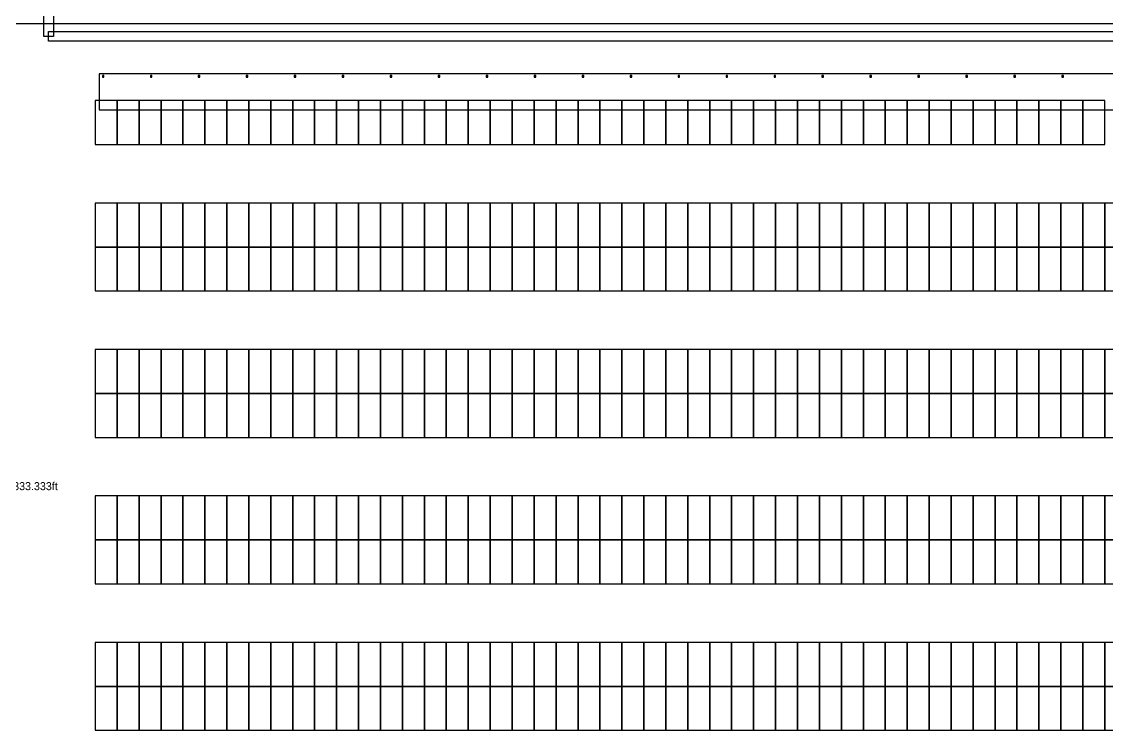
# Model space of a CAD drawing. Header units: metres. Extents: x 0 to 440, y -12 to 455.
# Drawn here: x 218.1 to 353.8, y 90.8 to 179.3 of the extents above; entities that cross this region are included whole.
import ezdxf

# ---------------------------------------------------------------- set-up
doc = ezdxf.new("R2010")
doc.units = ezdxf.units.M
for name, color, linetype in [('DIMENSIONS', 7, 'CONTINUOUS'), ('IFCCOLUMN', 7, 'CONTINUOUS'), ('OUTDOOR_30_ACRES', 7, 'CONTINUOUS'), ('PARKING_L1', 7, 'CONTINUOUS'), ('PARKING_SHADE_GALLERIES', 7, 'CONTINUOUS'), ('SITE_WALKS', 7, 'CONTINUOUS')]:
    doc.layers.add(name, color=color, linetype=linetype)

msp = doc.modelspace()

# ---------------------------------------------------------------- linework, layer by layer
at = {"layer": 'IFCCOLUMN'}
for points in [[(228.2152, 172.398), (228.4152, 172.398), (228.4152, 172.598), (228.2152, 172.598)], [(234.211365, 172.398), (234.411365, 172.398), (234.411365, 172.598), (234.211365, 172.598)], [(240.207529, 172.398), (240.407529, 172.398), (240.407529, 172.598), (240.207529, 172.598)], [(246.203694, 172.398), (246.403694, 172.398), (246.403694, 172.598), (246.203694, 172.598)], [(252.199859, 172.398), (252.399859, 172.398), (252.399859, 172.598), (252.199859, 172.598)], [(258.196024, 172.398), (258.396024, 172.398), (258.396024, 172.598), (258.196024, 172.598)], [(264.192188, 172.398), (264.392188, 172.398), (264.392188, 172.598), (264.192188, 172.598)], [(270.188353, 172.398), (270.388353, 172.398), (270.388353, 172.598), (270.188353, 172.598)], [(276.184518, 172.398), (276.384518, 172.398), (276.384518, 172.598), (276.184518, 172.598)], [(282.180682, 172.398), (282.380682, 172.398), (282.380682, 172.598), (282.180682, 172.598)], [(288.176847, 172.398), (288.376847, 172.398), (288.376847, 172.598), (288.176847, 172.598)], [(294.173012, 172.398), (294.373012, 172.398), (294.373012, 172.598), (294.173012, 172.598)], [(300.169176, 172.398), (300.369176, 172.398), (300.369176, 172.598), (300.169176, 172.598)], [(306.165341, 172.398), (306.365341, 172.398), (306.365341, 172.598), (306.165341, 172.598)], [(312.161506, 172.398), (312.361506, 172.398), (312.361506, 172.598), (312.161506, 172.598)], [(318.157671, 172.398), (318.357671, 172.398), (318.357671, 172.598), (318.157671, 172.598)], [(324.153835, 172.398), (324.353835, 172.398), (324.353835, 172.598), (324.153835, 172.598)], [(330.15, 172.398), (330.35, 172.398), (330.35, 172.598), (330.15, 172.598)], [(336.146165, 172.398), (336.346165, 172.398), (336.346165, 172.598), (336.146165, 172.598)], [(342.142329, 172.398), (342.342329, 172.398), (342.342329, 172.598), (342.142329, 172.598)], [(348.138494, 172.398), (348.338494, 172.398), (348.338494, 172.598), (348.138494, 172.598)]]:
    msp.add_lwpolyline(points, close=True, dxfattribs=at)
at = {"layer": 'OUTDOOR_30_ACRES'}
msp.add_lwpolyline([(0, 179.077971), (440, 179.077971), (440, 455), (0, 455)], close=True, dxfattribs=at)
at = {"layer": 'PARKING_L1'}
for points in [[(227.3152, 163.9616), (230.0584, 163.9616), (230.0584, 169.448), (227.3152, 169.448)], [(230.0584, 163.9616), (232.8016, 163.9616), (232.8016, 169.448), (230.0584, 169.448)], [(232.8016, 163.9616), (235.5448, 163.9616), (235.5448, 169.448), (232.8016, 169.448)], [(235.5448, 163.9616), (238.288, 163.9616), (238.288, 169.448), (235.5448, 169.448)], [(238.288, 163.9616), (241.0312, 163.9616), (241.0312, 169.448), (238.288, 169.448)], [(241.0312, 163.9616), (243.7744, 163.9616), (243.7744, 169.448), (241.0312, 169.448)], [(243.7744, 163.9616), (246.5176, 163.9616), (246.5176, 169.448), (243.7744, 169.448)], [(246.5176, 163.9616), (249.2608, 163.9616), (249.2608, 169.448), (246.5176, 169.448)], [(249.2608, 163.9616), (252.004, 163.9616), (252.004, 169.448), (249.2608, 169.448)], [(252.004, 163.9616), (254.7472, 163.9616), (254.7472, 169.448), (252.004, 169.448)], [(254.7472, 163.9616), (257.4904, 163.9616), (257.4904, 169.448), (254.7472, 169.448)], [(257.4904, 163.9616), (260.2336, 163.9616), (260.2336, 169.448), (257.4904, 169.448)], [(260.2336, 163.9616), (262.9768, 163.9616), (262.9768, 169.448), (260.2336, 169.448)], [(262.9768, 163.9616), (265.72, 163.9616), (265.72, 169.448), (262.9768, 169.448)], [(265.72, 163.9616), (268.4632, 163.9616), (268.4632, 169.448), (265.72, 169.448)], [(268.4632, 163.9616), (271.2064, 163.9616), (271.2064, 169.448), (268.4632, 169.448)], [(271.2064, 163.9616), (273.9496, 163.9616), (273.9496, 169.448), (271.2064, 169.448)], [(273.9496, 163.9616), (276.6928, 163.9616), (276.6928, 169.448), (273.9496, 169.448)], [(276.6928, 163.9616), (279.436, 163.9616), (279.436, 169.448), (276.6928, 169.448)], [(279.436, 163.9616), (282.1792, 163.9616), (282.1792, 169.448), (279.436, 169.448)], [(282.1792, 163.9616), (284.9224, 163.9616), (284.9224, 169.448), (282.1792, 169.448)], [(284.9224, 163.9616), (287.6656, 163.9616), (287.6656, 169.448), (284.9224, 169.448)], [(287.6656, 163.9616), (290.4088, 163.9616), (290.4088, 169.448), (287.6656, 169.448)], [(290.4088, 163.9616), (293.152, 163.9616), (293.152, 169.448), (290.4088, 169.448)], [(293.152, 163.9616), (295.8952, 163.9616), (295.8952, 169.448), (293.152, 169.448)], [(295.8952, 163.9616), (298.6384, 163.9616), (298.6384, 169.448), (295.8952, 169.448)], [(298.6384, 163.9616), (301.3816, 163.9616), (301.3816, 169.448), (298.6384, 169.448)], [(301.3816, 163.9616), (304.1248, 163.9616), (304.1248, 169.448), (301.3816, 169.448)], [(304.1248, 163.9616), (306.868, 163.9616), (306.868, 169.448), (304.1248, 169.448)], [(306.868, 163.9616), (309.6112, 163.9616), (309.6112, 169.448), (306.868, 169.448)], [(309.6112, 163.9616), (312.3544, 163.9616), (312.3544, 169.448), (309.6112, 169.448)], [(312.3544, 163.9616), (315.0976, 163.9616), (315.0976, 169.448), (312.3544, 169.448)], [(315.0976, 163.9616), (317.8408, 163.9616), (317.8408, 169.448), (315.0976, 169.448)], [(317.8408, 163.9616), (320.584, 163.9616), (320.584, 169.448), (317.8408, 169.448)], [(320.584, 163.9616), (323.3272, 163.9616), (323.3272, 169.448), (320.584, 169.448)], [(323.3272, 163.9616), (326.0704, 163.9616), (326.0704, 169.448), (323.3272, 169.448)], [(326.0704, 163.9616), (328.8136, 163.9616), (328.8136, 169.448), (326.0704, 169.448)], [(328.8136, 163.9616), (331.5568, 163.9616), (331.5568, 169.448), (328.8136, 169.448)], [(331.5568, 163.9616), (334.3, 163.9616), (334.3, 169.448), (331.5568, 169.448)], [(334.3, 163.9616), (337.0432, 163.9616), (337.0432, 169.448), (334.3, 169.448)], [(337.0432, 163.9616), (339.7864, 163.9616), (339.7864, 169.448), (337.0432, 169.448)], [(339.7864, 163.9616), (342.5296, 163.9616), (342.5296, 169.448), (339.7864, 169.448)], [(342.5296, 163.9616), (345.2728, 163.9616), (345.2728, 169.448), (342.5296, 169.448)], [(345.2728, 163.9616), (348.016, 163.9616), (348.016, 169.448), (345.2728, 169.448)], [(348.016, 163.9616), (350.7592, 163.9616), (350.7592, 169.448), (348.016, 169.448)], [(350.7592, 163.9616), (353.5024, 163.9616), (353.5024, 169.448), (350.7592, 169.448)], [(227.3152, 151.16), (230.0584, 151.16), (230.0584, 156.6464), (227.3152, 156.6464)], [(230.0584, 151.16), (232.8016, 151.16), (232.8016, 156.6464), (230.0584, 156.6464)], [(232.8016, 151.16), (235.5448, 151.16), (235.5448, 156.6464), (232.8016, 156.6464)], [(235.5448, 151.16), (238.288, 151.16), (238.288, 156.6464), (235.5448, 156.6464)], [(238.288, 151.16), (241.0312, 151.16), (241.0312, 156.6464), (238.288, 156.6464)], [(241.0312, 151.16), (243.7744, 151.16), (243.7744, 156.6464), (241.0312, 156.6464)], [(243.7744, 151.16), (246.5176, 151.16), (246.5176, 156.6464), (243.7744, 156.6464)], [(246.5176, 151.16), (249.2608, 151.16), (249.2608, 156.6464), (246.5176, 156.6464)], [(249.2608, 151.16), (252.004, 151.16), (252.004, 156.6464), (249.2608, 156.6464)], [(252.004, 151.16), (254.7472, 151.16), (254.7472, 156.6464), (252.004, 156.6464)], [(254.7472, 151.16), (257.4904, 151.16), (257.4904, 156.6464), (254.7472, 156.6464)], [(257.4904, 151.16), (260.2336, 151.16), (260.2336, 156.6464), (257.4904, 156.6464)], [(260.2336, 151.16), (262.9768, 151.16), (262.9768, 156.6464), (260.2336, 156.6464)], [(262.9768, 151.16), (265.72, 151.16), (265.72, 156.6464), (262.9768, 156.6464)], [(265.72, 151.16), (268.4632, 151.16), (268.4632, 156.6464), (265.72, 156.6464)], [(268.4632, 151.16), (271.2064, 151.16), (271.2064, 156.6464), (268.4632, 156.6464)], [(271.2064, 151.16), (273.9496, 151.16), (273.9496, 156.6464), (271.2064, 156.6464)], [(273.9496, 151.16), (276.6928, 151.16), (276.6928, 156.6464), (273.9496, 156.6464)], [(276.6928, 151.16), (279.436, 151.16), (279.436, 156.6464), (276.6928, 156.6464)], [(279.436, 151.16), (282.1792, 151.16), (282.1792, 156.6464), (279.436, 156.6464)], [(282.1792, 151.16), (284.9224, 151.16), (284.9224, 156.6464), (282.1792, 156.6464)], [(284.9224, 151.16), (287.6656, 151.16), (287.6656, 156.6464), (284.9224, 156.6464)], [(287.6656, 151.16), (290.4088, 151.16), (290.4088, 156.6464), (287.6656, 156.6464)], [(290.4088, 151.16), (293.152, 151.16), (293.152, 156.6464), (290.4088, 156.6464)], [(293.152, 151.16), (295.8952, 151.16), (295.8952, 156.6464), (293.152, 156.6464)], [(295.8952, 151.16), (298.6384, 151.16), (298.6384, 156.6464), (295.8952, 156.6464)], [(298.6384, 151.16), (301.3816, 151.16), (301.3816, 156.6464), (298.6384, 156.6464)], [(301.3816, 151.16), (304.1248, 151.16), (304.1248, 156.6464), (301.3816, 156.6464)], [(304.1248, 151.16), (306.868, 151.16), (306.868, 156.6464), (304.1248, 156.6464)], [(306.868, 151.16), (309.6112, 151.16), (309.6112, 156.6464), (306.868, 156.6464)], [(309.6112, 151.16), (312.3544, 151.16), (312.3544, 156.6464), (309.6112, 156.6464)], [(312.3544, 151.16), (315.0976, 151.16), (315.0976, 156.6464), (312.3544, 156.6464)], [(315.0976, 151.16), (317.8408, 151.16), (317.8408, 156.6464), (315.0976, 156.6464)], [(317.8408, 151.16), (320.584, 151.16), (320.584, 156.6464), (317.8408, 156.6464)], [(320.584, 151.16), (323.3272, 151.16), (323.3272, 156.6464), (320.584, 156.6464)], [(323.3272, 151.16), (326.0704, 151.16), (326.0704, 156.6464), (323.3272, 156.6464)], [(326.0704, 151.16), (328.8136, 151.16), (328.8136, 156.6464), (326.0704, 156.6464)], [(328.8136, 151.16), (331.5568, 151.16), (331.5568, 156.6464), (328.8136, 156.6464)], [(331.5568, 151.16), (334.3, 151.16), (334.3, 156.6464), (331.5568, 156.6464)], [(334.3, 151.16), (337.0432, 151.16), (337.0432, 156.6464), (334.3, 156.6464)], [(337.0432, 151.16), (339.7864, 151.16), (339.7864, 156.6464), (337.0432, 156.6464)], [(339.7864, 151.16), (342.5296, 151.16), (342.5296, 156.6464), (339.7864, 156.6464)], [(342.5296, 151.16), (345.2728, 151.16), (345.2728, 156.6464), (342.5296, 156.6464)], [(345.2728, 151.16), (348.016, 151.16), (348.016, 156.6464), (345.2728, 156.6464)], [(348.016, 151.16), (350.7592, 151.16), (350.7592, 156.6464), (348.016, 156.6464)], [(350.7592, 151.16), (353.5024, 151.16), (353.5024, 156.6464), (350.7592, 156.6464)], [(353.5024, 151.16), (356.2456, 151.16), (356.2456, 156.6464), (353.5024, 156.6464)], [(227.3152, 145.6736), (230.0584, 145.6736), (230.0584, 151.16), (227.3152, 151.16)], [(230.0584, 145.6736), (232.8016, 145.6736), (232.8016, 151.16), (230.0584, 151.16)], [(232.8016, 145.6736), (235.5448, 145.6736), (235.5448, 151.16), (232.8016, 151.16)], [(235.5448, 145.6736), (238.288, 145.6736), (238.288, 151.16), (235.5448, 151.16)], [(238.288, 145.6736), (241.0312, 145.6736), (241.0312, 151.16), (238.288, 151.16)], [(241.0312, 145.6736), (243.7744, 145.6736), (243.7744, 151.16), (241.0312, 151.16)], [(243.7744, 145.6736), (246.5176, 145.6736), (246.5176, 151.16), (243.7744, 151.16)], [(246.5176, 145.6736), (249.2608, 145.6736), (249.2608, 151.16), (246.5176, 151.16)], [(249.2608, 145.6736), (252.004, 145.6736), (252.004, 151.16), (249.2608, 151.16)], [(252.004, 145.6736), (254.7472, 145.6736), (254.7472, 151.16), (252.004, 151.16)], [(254.7472, 145.6736), (257.4904, 145.6736), (257.4904, 151.16), (254.7472, 151.16)], [(257.4904, 145.6736), (260.2336, 145.6736), (260.2336, 151.16), (257.4904, 151.16)], [(260.2336, 145.6736), (262.9768, 145.6736), (262.9768, 151.16), (260.2336, 151.16)], [(262.9768, 145.6736), (265.72, 145.6736), (265.72, 151.16), (262.9768, 151.16)], [(265.72, 145.6736), (268.4632, 145.6736), (268.4632, 151.16), (265.72, 151.16)], [(268.4632, 145.6736), (271.2064, 145.6736), (271.2064, 151.16), (268.4632, 151.16)], [(271.2064, 145.6736), (273.9496, 145.6736), (273.9496, 151.16), (271.2064, 151.16)], [(273.9496, 145.6736), (276.6928, 145.6736), (276.6928, 151.16), (273.9496, 151.16)], [(276.6928, 145.6736), (279.436, 145.6736), (279.436, 151.16), (276.6928, 151.16)], [(279.436, 145.6736), (282.1792, 145.6736), (282.1792, 151.16), (279.436, 151.16)], [(282.1792, 145.6736), (284.9224, 145.6736), (284.9224, 151.16), (282.1792, 151.16)], [(284.9224, 145.6736), (287.6656, 145.6736), (287.6656, 151.16), (284.9224, 151.16)], [(287.6656, 145.6736), (290.4088, 145.6736), (290.4088, 151.16), (287.6656, 151.16)], [(290.4088, 145.6736), (293.152, 145.6736), (293.152, 151.16), (290.4088, 151.16)], [(293.152, 145.6736), (295.8952, 145.6736), (295.8952, 151.16), (293.152, 151.16)], [(295.8952, 145.6736), (298.6384, 145.6736), (298.6384, 151.16), (295.8952, 151.16)], [(298.6384, 145.6736), (301.3816, 145.6736), (301.3816, 151.16), (298.6384, 151.16)], [(301.3816, 145.6736), (304.1248, 145.6736), (304.1248, 151.16), (301.3816, 151.16)], [(304.1248, 145.6736), (306.868, 145.6736), (306.868, 151.16), (304.1248, 151.16)], [(306.868, 145.6736), (309.6112, 145.6736), (309.6112, 151.16), (306.868, 151.16)], [(309.6112, 145.6736), (312.3544, 145.6736), (312.3544, 151.16), (309.6112, 151.16)], [(312.3544, 145.6736), (315.0976, 145.6736), (315.0976, 151.16), (312.3544, 151.16)], [(315.0976, 145.6736), (317.8408, 145.6736), (317.8408, 151.16), (315.0976, 151.16)], [(317.8408, 145.6736), (320.584, 145.6736), (320.584, 151.16), (317.8408, 151.16)], [(320.584, 145.6736), (323.3272, 145.6736), (323.3272, 151.16), (320.584, 151.16)], [(323.3272, 145.6736), (326.0704, 145.6736), (326.0704, 151.16), (323.3272, 151.16)], [(326.0704, 145.6736), (328.8136, 145.6736), (328.8136, 151.16), (326.0704, 151.16)], [(328.8136, 145.6736), (331.5568, 145.6736), (331.5568, 151.16), (328.8136, 151.16)], [(331.5568, 145.6736), (334.3, 145.6736), (334.3, 151.16), (331.5568, 151.16)], [(334.3, 145.6736), (337.0432, 145.6736), (337.0432, 151.16), (334.3, 151.16)], [(337.0432, 145.6736), (339.7864, 145.6736), (339.7864, 151.16), (337.0432, 151.16)], [(339.7864, 145.6736), (342.5296, 145.6736), (342.5296, 151.16), (339.7864, 151.16)], [(342.5296, 145.6736), (345.2728, 145.6736), (345.2728, 151.16), (342.5296, 151.16)], [(345.2728, 145.6736), (348.016, 145.6736), (348.016, 151.16), (345.2728, 151.16)], [(348.016, 145.6736), (350.7592, 145.6736), (350.7592, 151.16), (348.016, 151.16)], [(350.7592, 145.6736), (353.5024, 145.6736), (353.5024, 151.16), (350.7592, 151.16)], [(353.5024, 145.6736), (356.2456, 145.6736), (356.2456, 151.16), (353.5024, 151.16)], [(227.3152, 132.872), (230.0584, 132.872), (230.0584, 138.3584), (227.3152, 138.3584)], [(230.0584, 132.872), (232.8016, 132.872), (232.8016, 138.3584), (230.0584, 138.3584)], [(232.8016, 132.872), (235.5448, 132.872), (235.5448, 138.3584), (232.8016, 138.3584)], [(235.5448, 132.872), (238.288, 132.872), (238.288, 138.3584), (235.5448, 138.3584)], [(238.288, 132.872), (241.0312, 132.872), (241.0312, 138.3584), (238.288, 138.3584)], [(241.0312, 132.872), (243.7744, 132.872), (243.7744, 138.3584), (241.0312, 138.3584)], [(243.7744, 132.872), (246.5176, 132.872), (246.5176, 138.3584), (243.7744, 138.3584)], [(246.5176, 132.872), (249.2608, 132.872), (249.2608, 138.3584), (246.5176, 138.3584)], [(249.2608, 132.872), (252.004, 132.872), (252.004, 138.3584), (249.2608, 138.3584)], [(252.004, 132.872), (254.7472, 132.872), (254.7472, 138.3584), (252.004, 138.3584)], [(254.7472, 132.872), (257.4904, 132.872), (257.4904, 138.3584), (254.7472, 138.3584)], [(257.4904, 132.872), (260.2336, 132.872), (260.2336, 138.3584), (257.4904, 138.3584)], [(260.2336, 132.872), (262.9768, 132.872), (262.9768, 138.3584), (260.2336, 138.3584)], [(262.9768, 132.872), (265.72, 132.872), (265.72, 138.3584), (262.9768, 138.3584)], [(265.72, 132.872), (268.4632, 132.872), (268.4632, 138.3584), (265.72, 138.3584)], [(268.4632, 132.872), (271.2064, 132.872), (271.2064, 138.3584), (268.4632, 138.3584)], [(271.2064, 132.872), (273.9496, 132.872), (273.9496, 138.3584), (271.2064, 138.3584)], [(273.9496, 132.872), (276.6928, 132.872), (276.6928, 138.3584), (273.9496, 138.3584)], [(276.6928, 132.872), (279.436, 132.872), (279.436, 138.3584), (276.6928, 138.3584)], [(279.436, 132.872), (282.1792, 132.872), (282.1792, 138.3584), (279.436, 138.3584)], [(282.1792, 132.872), (284.9224, 132.872), (284.9224, 138.3584), (282.1792, 138.3584)], [(284.9224, 132.872), (287.6656, 132.872), (287.6656, 138.3584), (284.9224, 138.3584)], [(287.6656, 132.872), (290.4088, 132.872), (290.4088, 138.3584), (287.6656, 138.3584)], [(290.4088, 132.872), (293.152, 132.872), (293.152, 138.3584), (290.4088, 138.3584)], [(293.152, 132.872), (295.8952, 132.872), (295.8952, 138.3584), (293.152, 138.3584)], [(295.8952, 132.872), (298.6384, 132.872), (298.6384, 138.3584), (295.8952, 138.3584)], [(298.6384, 132.872), (301.3816, 132.872), (301.3816, 138.3584), (298.6384, 138.3584)], [(301.3816, 132.872), (304.1248, 132.872), (304.1248, 138.3584), (301.3816, 138.3584)], [(304.1248, 132.872), (306.868, 132.872), (306.868, 138.3584), (304.1248, 138.3584)], [(306.868, 132.872), (309.6112, 132.872), (309.6112, 138.3584), (306.868, 138.3584)], [(309.6112, 132.872), (312.3544, 132.872), (312.3544, 138.3584), (309.6112, 138.3584)], [(312.3544, 132.872), (315.0976, 132.872), (315.0976, 138.3584), (312.3544, 138.3584)], [(315.0976, 132.872), (317.8408, 132.872), (317.8408, 138.3584), (315.0976, 138.3584)], [(317.8408, 132.872), (320.584, 132.872), (320.584, 138.3584), (317.8408, 138.3584)], [(320.584, 132.872), (323.3272, 132.872), (323.3272, 138.3584), (320.584, 138.3584)], [(323.3272, 132.872), (326.0704, 132.872), (326.0704, 138.3584), (323.3272, 138.3584)], [(326.0704, 132.872), (328.8136, 132.872), (328.8136, 138.3584), (326.0704, 138.3584)], [(328.8136, 132.872), (331.5568, 132.872), (331.5568, 138.3584), (328.8136, 138.3584)], [(331.5568, 132.872), (334.3, 132.872), (334.3, 138.3584), (331.5568, 138.3584)], [(334.3, 132.872), (337.0432, 132.872), (337.0432, 138.3584), (334.3, 138.3584)], [(337.0432, 132.872), (339.7864, 132.872), (339.7864, 138.3584), (337.0432, 138.3584)], [(339.7864, 132.872), (342.5296, 132.872), (342.5296, 138.3584), (339.7864, 138.3584)], [(342.5296, 132.872), (345.2728, 132.872), (345.2728, 138.3584), (342.5296, 138.3584)], [(345.2728, 132.872), (348.016, 132.872), (348.016, 138.3584), (345.2728, 138.3584)], [(348.016, 132.872), (350.7592, 132.872), (350.7592, 138.3584), (348.016, 138.3584)], [(350.7592, 132.872), (353.5024, 132.872), (353.5024, 138.3584), (350.7592, 138.3584)], [(353.5024, 132.872), (356.2456, 132.872), (356.2456, 138.3584), (353.5024, 138.3584)], [(227.3152, 127.3856), (230.0584, 127.3856), (230.0584, 132.872), (227.3152, 132.872)], [(230.0584, 127.3856), (232.8016, 127.3856), (232.8016, 132.872), (230.0584, 132.872)], [(232.8016, 127.3856), (235.5448, 127.3856), (235.5448, 132.872), (232.8016, 132.872)], [(235.5448, 127.3856), (238.288, 127.3856), (238.288, 132.872), (235.5448, 132.872)], [(238.288, 127.3856), (241.0312, 127.3856), (241.0312, 132.872), (238.288, 132.872)], [(241.0312, 127.3856), (243.7744, 127.3856), (243.7744, 132.872), (241.0312, 132.872)], [(243.7744, 127.3856), (246.5176, 127.3856), (246.5176, 132.872), (243.7744, 132.872)], [(246.5176, 127.3856), (249.2608, 127.3856), (249.2608, 132.872), (246.5176, 132.872)], [(249.2608, 127.3856), (252.004, 127.3856), (252.004, 132.872), (249.2608, 132.872)], [(252.004, 127.3856), (254.7472, 127.3856), (254.7472, 132.872), (252.004, 132.872)], [(254.7472, 127.3856), (257.4904, 127.3856), (257.4904, 132.872), (254.7472, 132.872)], [(257.4904, 127.3856), (260.2336, 127.3856), (260.2336, 132.872), (257.4904, 132.872)], [(260.2336, 127.3856), (262.9768, 127.3856), (262.9768, 132.872), (260.2336, 132.872)], [(262.9768, 127.3856), (265.72, 127.3856), (265.72, 132.872), (262.9768, 132.872)], [(265.72, 127.3856), (268.4632, 127.3856), (268.4632, 132.872), (265.72, 132.872)], [(268.4632, 127.3856), (271.2064, 127.3856), (271.2064, 132.872), (268.4632, 132.872)], [(271.2064, 127.3856), (273.9496, 127.3856), (273.9496, 132.872), (271.2064, 132.872)], [(273.9496, 127.3856), (276.6928, 127.3856), (276.6928, 132.872), (273.9496, 132.872)], [(276.6928, 127.3856), (279.436, 127.3856), (279.436, 132.872), (276.6928, 132.872)], [(279.436, 127.3856), (282.1792, 127.3856), (282.1792, 132.872), (279.436, 132.872)], [(282.1792, 127.3856), (284.9224, 127.3856), (284.9224, 132.872), (282.1792, 132.872)], [(284.9224, 127.3856), (287.6656, 127.3856), (287.6656, 132.872), (284.9224, 132.872)], [(287.6656, 127.3856), (290.4088, 127.3856), (290.4088, 132.872), (287.6656, 132.872)], [(290.4088, 127.3856), (293.152, 127.3856), (293.152, 132.872), (290.4088, 132.872)], [(293.152, 127.3856), (295.8952, 127.3856), (295.8952, 132.872), (293.152, 132.872)], [(295.8952, 127.3856), (298.6384, 127.3856), (298.6384, 132.872), (295.8952, 132.872)], [(298.6384, 127.3856), (301.3816, 127.3856), (301.3816, 132.872), (298.6384, 132.872)], [(301.3816, 127.3856), (304.1248, 127.3856), (304.1248, 132.872), (301.3816, 132.872)], [(304.1248, 127.3856), (306.868, 127.3856), (306.868, 132.872), (304.1248, 132.872)], [(306.868, 127.3856), (309.6112, 127.3856), (309.6112, 132.872), (306.868, 132.872)], [(309.6112, 127.3856), (312.3544, 127.3856), (312.3544, 132.872), (309.6112, 132.872)], [(312.3544, 127.3856), (315.0976, 127.3856), (315.0976, 132.872), (312.3544, 132.872)], [(315.0976, 127.3856), (317.8408, 127.3856), (317.8408, 132.872), (315.0976, 132.872)], [(317.8408, 127.3856), (320.584, 127.3856), (320.584, 132.872), (317.8408, 132.872)], [(320.584, 127.3856), (323.3272, 127.3856), (323.3272, 132.872), (320.584, 132.872)], [(323.3272, 127.3856), (326.0704, 127.3856), (326.0704, 132.872), (323.3272, 132.872)], [(326.0704, 127.3856), (328.8136, 127.3856), (328.8136, 132.872), (326.0704, 132.872)], [(328.8136, 127.3856), (331.5568, 127.3856), (331.5568, 132.872), (328.8136, 132.872)], [(331.5568, 127.3856), (334.3, 127.3856), (334.3, 132.872), (331.5568, 132.872)], [(334.3, 127.3856), (337.0432, 127.3856), (337.0432, 132.872), (334.3, 132.872)], [(337.0432, 127.3856), (339.7864, 127.3856), (339.7864, 132.872), (337.0432, 132.872)], [(339.7864, 127.3856), (342.5296, 127.3856), (342.5296, 132.872), (339.7864, 132.872)], [(342.5296, 127.3856), (345.2728, 127.3856), (345.2728, 132.872), (342.5296, 132.872)], [(345.2728, 127.3856), (348.016, 127.3856), (348.016, 132.872), (345.2728, 132.872)], [(348.016, 127.3856), (350.7592, 127.3856), (350.7592, 132.872), (348.016, 132.872)], [(350.7592, 127.3856), (353.5024, 127.3856), (353.5024, 132.872), (350.7592, 132.872)], [(353.5024, 127.3856), (356.2456, 127.3856), (356.2456, 132.872), (353.5024, 132.872)], [(227.3152, 114.584), (230.0584, 114.584), (230.0584, 120.0704), (227.3152, 120.0704)], [(230.0584, 114.584), (232.8016, 114.584), (232.8016, 120.0704), (230.0584, 120.0704)], [(232.8016, 114.584), (235.5448, 114.584), (235.5448, 120.0704), (232.8016, 120.0704)], [(235.5448, 114.584), (238.288, 114.584), (238.288, 120.0704), (235.5448, 120.0704)], [(238.288, 114.584), (241.0312, 114.584), (241.0312, 120.0704), (238.288, 120.0704)], [(241.0312, 114.584), (243.7744, 114.584), (243.7744, 120.0704), (241.0312, 120.0704)], [(243.7744, 114.584), (246.5176, 114.584), (246.5176, 120.0704), (243.7744, 120.0704)], [(246.5176, 114.584), (249.2608, 114.584), (249.2608, 120.0704), (246.5176, 120.0704)], [(249.2608, 114.584), (252.004, 114.584), (252.004, 120.0704), (249.2608, 120.0704)], [(252.004, 114.584), (254.7472, 114.584), (254.7472, 120.0704), (252.004, 120.0704)], [(254.7472, 114.584), (257.4904, 114.584), (257.4904, 120.0704), (254.7472, 120.0704)], [(257.4904, 114.584), (260.2336, 114.584), (260.2336, 120.0704), (257.4904, 120.0704)], [(260.2336, 114.584), (262.9768, 114.584), (262.9768, 120.0704), (260.2336, 120.0704)], [(262.9768, 114.584), (265.72, 114.584), (265.72, 120.0704), (262.9768, 120.0704)], [(265.72, 114.584), (268.4632, 114.584), (268.4632, 120.0704), (265.72, 120.0704)], [(268.4632, 114.584), (271.2064, 114.584), (271.2064, 120.0704), (268.4632, 120.0704)], [(271.2064, 114.584), (273.9496, 114.584), (273.9496, 120.0704), (271.2064, 120.0704)], [(273.9496, 114.584), (276.6928, 114.584), (276.6928, 120.0704), (273.9496, 120.0704)], [(276.6928, 114.584), (279.436, 114.584), (279.436, 120.0704), (276.6928, 120.0704)], [(279.436, 114.584), (282.1792, 114.584), (282.1792, 120.0704), (279.436, 120.0704)], [(282.1792, 114.584), (284.9224, 114.584), (284.9224, 120.0704), (282.1792, 120.0704)], [(284.9224, 114.584), (287.6656, 114.584), (287.6656, 120.0704), (284.9224, 120.0704)], [(287.6656, 114.584), (290.4088, 114.584), (290.4088, 120.0704), (287.6656, 120.0704)], [(290.4088, 114.584), (293.152, 114.584), (293.152, 120.0704), (290.4088, 120.0704)], [(293.152, 114.584), (295.8952, 114.584), (295.8952, 120.0704), (293.152, 120.0704)], [(295.8952, 114.584), (298.6384, 114.584), (298.6384, 120.0704), (295.8952, 120.0704)], [(298.6384, 114.584), (301.3816, 114.584), (301.3816, 120.0704), (298.6384, 120.0704)], [(301.3816, 114.584), (304.1248, 114.584), (304.1248, 120.0704), (301.3816, 120.0704)], [(304.1248, 114.584), (306.868, 114.584), (306.868, 120.0704), (304.1248, 120.0704)], [(306.868, 114.584), (309.6112, 114.584), (309.6112, 120.0704), (306.868, 120.0704)], [(309.6112, 114.584), (312.3544, 114.584), (312.3544, 120.0704), (309.6112, 120.0704)], [(312.3544, 114.584), (315.0976, 114.584), (315.0976, 120.0704), (312.3544, 120.0704)], [(315.0976, 114.584), (317.8408, 114.584), (317.8408, 120.0704), (315.0976, 120.0704)], [(317.8408, 114.584), (320.584, 114.584), (320.584, 120.0704), (317.8408, 120.0704)], [(320.584, 114.584), (323.3272, 114.584), (323.3272, 120.0704), (320.584, 120.0704)], [(323.3272, 114.584), (326.0704, 114.584), (326.0704, 120.0704), (323.3272, 120.0704)], [(326.0704, 114.584), (328.8136, 114.584), (328.8136, 120.0704), (326.0704, 120.0704)], [(328.8136, 114.584), (331.5568, 114.584), (331.5568, 120.0704), (328.8136, 120.0704)], [(331.5568, 114.584), (334.3, 114.584), (334.3, 120.0704), (331.5568, 120.0704)], [(334.3, 114.584), (337.0432, 114.584), (337.0432, 120.0704), (334.3, 120.0704)], [(337.0432, 114.584), (339.7864, 114.584), (339.7864, 120.0704), (337.0432, 120.0704)], [(339.7864, 114.584), (342.5296, 114.584), (342.5296, 120.0704), (339.7864, 120.0704)], [(342.5296, 114.584), (345.2728, 114.584), (345.2728, 120.0704), (342.5296, 120.0704)], [(345.2728, 114.584), (348.016, 114.584), (348.016, 120.0704), (345.2728, 120.0704)], [(348.016, 114.584), (350.7592, 114.584), (350.7592, 120.0704), (348.016, 120.0704)], [(350.7592, 114.584), (353.5024, 114.584), (353.5024, 120.0704), (350.7592, 120.0704)], [(353.5024, 114.584), (356.2456, 114.584), (356.2456, 120.0704), (353.5024, 120.0704)], [(227.3152, 109.0976), (230.0584, 109.0976), (230.0584, 114.584), (227.3152, 114.584)], [(230.0584, 109.0976), (232.8016, 109.0976), (232.8016, 114.584), (230.0584, 114.584)], [(232.8016, 109.0976), (235.5448, 109.0976), (235.5448, 114.584), (232.8016, 114.584)], [(235.5448, 109.0976), (238.288, 109.0976), (238.288, 114.584), (235.5448, 114.584)], [(238.288, 109.0976), (241.0312, 109.0976), (241.0312, 114.584), (238.288, 114.584)], [(241.0312, 109.0976), (243.7744, 109.0976), (243.7744, 114.584), (241.0312, 114.584)], [(243.7744, 109.0976), (246.5176, 109.0976), (246.5176, 114.584), (243.7744, 114.584)], [(246.5176, 109.0976), (249.2608, 109.0976), (249.2608, 114.584), (246.5176, 114.584)], [(249.2608, 109.0976), (252.004, 109.0976), (252.004, 114.584), (249.2608, 114.584)], [(252.004, 109.0976), (254.7472, 109.0976), (254.7472, 114.584), (252.004, 114.584)], [(254.7472, 109.0976), (257.4904, 109.0976), (257.4904, 114.584), (254.7472, 114.584)], [(257.4904, 109.0976), (260.2336, 109.0976), (260.2336, 114.584), (257.4904, 114.584)], [(260.2336, 109.0976), (262.9768, 109.0976), (262.9768, 114.584), (260.2336, 114.584)], [(262.9768, 109.0976), (265.72, 109.0976), (265.72, 114.584), (262.9768, 114.584)], [(265.72, 109.0976), (268.4632, 109.0976), (268.4632, 114.584), (265.72, 114.584)], [(268.4632, 109.0976), (271.2064, 109.0976), (271.2064, 114.584), (268.4632, 114.584)], [(271.2064, 109.0976), (273.9496, 109.0976), (273.9496, 114.584), (271.2064, 114.584)], [(273.9496, 109.0976), (276.6928, 109.0976), (276.6928, 114.584), (273.9496, 114.584)], [(276.6928, 109.0976), (279.436, 109.0976), (279.436, 114.584), (276.6928, 114.584)], [(279.436, 109.0976), (282.1792, 109.0976), (282.1792, 114.584), (279.436, 114.584)], [(282.1792, 109.0976), (284.9224, 109.0976), (284.9224, 114.584), (282.1792, 114.584)], [(284.9224, 109.0976), (287.6656, 109.0976), (287.6656, 114.584), (284.9224, 114.584)], [(287.6656, 109.0976), (290.4088, 109.0976), (290.4088, 114.584), (287.6656, 114.584)], [(290.4088, 109.0976), (293.152, 109.0976), (293.152, 114.584), (290.4088, 114.584)], [(293.152, 109.0976), (295.8952, 109.0976), (295.8952, 114.584), (293.152, 114.584)], [(295.8952, 109.0976), (298.6384, 109.0976), (298.6384, 114.584), (295.8952, 114.584)], [(298.6384, 109.0976), (301.3816, 109.0976), (301.3816, 114.584), (298.6384, 114.584)], [(301.3816, 109.0976), (304.1248, 109.0976), (304.1248, 114.584), (301.3816, 114.584)], [(304.1248, 109.0976), (306.868, 109.0976), (306.868, 114.584), (304.1248, 114.584)], [(306.868, 109.0976), (309.6112, 109.0976), (309.6112, 114.584), (306.868, 114.584)], [(309.6112, 109.0976), (312.3544, 109.0976), (312.3544, 114.584), (309.6112, 114.584)], [(312.3544, 109.0976), (315.0976, 109.0976), (315.0976, 114.584), (312.3544, 114.584)], [(315.0976, 109.0976), (317.8408, 109.0976), (317.8408, 114.584), (315.0976, 114.584)], [(317.8408, 109.0976), (320.584, 109.0976), (320.584, 114.584), (317.8408, 114.584)], [(320.584, 109.0976), (323.3272, 109.0976), (323.3272, 114.584), (320.584, 114.584)], [(323.3272, 109.0976), (326.0704, 109.0976), (326.0704, 114.584), (323.3272, 114.584)], [(326.0704, 109.0976), (328.8136, 109.0976), (328.8136, 114.584), (326.0704, 114.584)], [(328.8136, 109.0976), (331.5568, 109.0976), (331.5568, 114.584), (328.8136, 114.584)], [(331.5568, 109.0976), (334.3, 109.0976), (334.3, 114.584), (331.5568, 114.584)], [(334.3, 109.0976), (337.0432, 109.0976), (337.0432, 114.584), (334.3, 114.584)], [(337.0432, 109.0976), (339.7864, 109.0976), (339.7864, 114.584), (337.0432, 114.584)], [(339.7864, 109.0976), (342.5296, 109.0976), (342.5296, 114.584), (339.7864, 114.584)], [(342.5296, 109.0976), (345.2728, 109.0976), (345.2728, 114.584), (342.5296, 114.584)], [(345.2728, 109.0976), (348.016, 109.0976), (348.016, 114.584), (345.2728, 114.584)], [(348.016, 109.0976), (350.7592, 109.0976), (350.7592, 114.584), (348.016, 114.584)], [(350.7592, 109.0976), (353.5024, 109.0976), (353.5024, 114.584), (350.7592, 114.584)], [(353.5024, 109.0976), (356.2456, 109.0976), (356.2456, 114.584), (353.5024, 114.584)], [(227.3152, 96.296), (230.0584, 96.296), (230.0584, 101.7824), (227.3152, 101.7824)], [(230.0584, 96.296), (232.8016, 96.296), (232.8016, 101.7824), (230.0584, 101.7824)], [(232.8016, 96.296), (235.5448, 96.296), (235.5448, 101.7824), (232.8016, 101.7824)], [(235.5448, 96.296), (238.288, 96.296), (238.288, 101.7824), (235.5448, 101.7824)], [(238.288, 96.296), (241.0312, 96.296), (241.0312, 101.7824), (238.288, 101.7824)], [(241.0312, 96.296), (243.7744, 96.296), (243.7744, 101.7824), (241.0312, 101.7824)], [(243.7744, 96.296), (246.5176, 96.296), (246.5176, 101.7824), (243.7744, 101.7824)], [(246.5176, 96.296), (249.2608, 96.296), (249.2608, 101.7824), (246.5176, 101.7824)], [(249.2608, 96.296), (252.004, 96.296), (252.004, 101.7824), (249.2608, 101.7824)], [(252.004, 96.296), (254.7472, 96.296), (254.7472, 101.7824), (252.004, 101.7824)], [(254.7472, 96.296), (257.4904, 96.296), (257.4904, 101.7824), (254.7472, 101.7824)], [(257.4904, 96.296), (260.2336, 96.296), (260.2336, 101.7824), (257.4904, 101.7824)], [(260.2336, 96.296), (262.9768, 96.296), (262.9768, 101.7824), (260.2336, 101.7824)], [(262.9768, 96.296), (265.72, 96.296), (265.72, 101.7824), (262.9768, 101.7824)], [(265.72, 96.296), (268.4632, 96.296), (268.4632, 101.7824), (265.72, 101.7824)], [(268.4632, 96.296), (271.2064, 96.296), (271.2064, 101.7824), (268.4632, 101.7824)], [(271.2064, 96.296), (273.9496, 96.296), (273.9496, 101.7824), (271.2064, 101.7824)], [(273.9496, 96.296), (276.6928, 96.296), (276.6928, 101.7824), (273.9496, 101.7824)], [(276.6928, 96.296), (279.436, 96.296), (279.436, 101.7824), (276.6928, 101.7824)], [(279.436, 96.296), (282.1792, 96.296), (282.1792, 101.7824), (279.436, 101.7824)], [(282.1792, 96.296), (284.9224, 96.296), (284.9224, 101.7824), (282.1792, 101.7824)], [(284.9224, 96.296), (287.6656, 96.296), (287.6656, 101.7824), (284.9224, 101.7824)], [(287.6656, 96.296), (290.4088, 96.296), (290.4088, 101.7824), (287.6656, 101.7824)], [(290.4088, 96.296), (293.152, 96.296), (293.152, 101.7824), (290.4088, 101.7824)], [(293.152, 96.296), (295.8952, 96.296), (295.8952, 101.7824), (293.152, 101.7824)], [(295.8952, 96.296), (298.6384, 96.296), (298.6384, 101.7824), (295.8952, 101.7824)], [(298.6384, 96.296), (301.3816, 96.296), (301.3816, 101.7824), (298.6384, 101.7824)], [(301.3816, 96.296), (304.1248, 96.296), (304.1248, 101.7824), (301.3816, 101.7824)], [(304.1248, 96.296), (306.868, 96.296), (306.868, 101.7824), (304.1248, 101.7824)], [(306.868, 96.296), (309.6112, 96.296), (309.6112, 101.7824), (306.868, 101.7824)], [(309.6112, 96.296), (312.3544, 96.296), (312.3544, 101.7824), (309.6112, 101.7824)], [(312.3544, 96.296), (315.0976, 96.296), (315.0976, 101.7824), (312.3544, 101.7824)], [(315.0976, 96.296), (317.8408, 96.296), (317.8408, 101.7824), (315.0976, 101.7824)], [(317.8408, 96.296), (320.584, 96.296), (320.584, 101.7824), (317.8408, 101.7824)], [(320.584, 96.296), (323.3272, 96.296), (323.3272, 101.7824), (320.584, 101.7824)], [(323.3272, 96.296), (326.0704, 96.296), (326.0704, 101.7824), (323.3272, 101.7824)], [(326.0704, 96.296), (328.8136, 96.296), (328.8136, 101.7824), (326.0704, 101.7824)], [(328.8136, 96.296), (331.5568, 96.296), (331.5568, 101.7824), (328.8136, 101.7824)], [(331.5568, 96.296), (334.3, 96.296), (334.3, 101.7824), (331.5568, 101.7824)], [(334.3, 96.296), (337.0432, 96.296), (337.0432, 101.7824), (334.3, 101.7824)], [(337.0432, 96.296), (339.7864, 96.296), (339.7864, 101.7824), (337.0432, 101.7824)], [(339.7864, 96.296), (342.5296, 96.296), (342.5296, 101.7824), (339.7864, 101.7824)], [(342.5296, 96.296), (345.2728, 96.296), (345.2728, 101.7824), (342.5296, 101.7824)], [(345.2728, 96.296), (348.016, 96.296), (348.016, 101.7824), (345.2728, 101.7824)], [(348.016, 96.296), (350.7592, 96.296), (350.7592, 101.7824), (348.016, 101.7824)], [(350.7592, 96.296), (353.5024, 96.296), (353.5024, 101.7824), (350.7592, 101.7824)], [(353.5024, 96.296), (356.2456, 96.296), (356.2456, 101.7824), (353.5024, 101.7824)], [(227.3152, 90.8096), (230.0584, 90.8096), (230.0584, 96.296), (227.3152, 96.296)], [(230.0584, 90.8096), (232.8016, 90.8096), (232.8016, 96.296), (230.0584, 96.296)], [(232.8016, 90.8096), (235.5448, 90.8096), (235.5448, 96.296), (232.8016, 96.296)], [(235.5448, 90.8096), (238.288, 90.8096), (238.288, 96.296), (235.5448, 96.296)], [(238.288, 90.8096), (241.0312, 90.8096), (241.0312, 96.296), (238.288, 96.296)], [(241.0312, 90.8096), (243.7744, 90.8096), (243.7744, 96.296), (241.0312, 96.296)], [(243.7744, 90.8096), (246.5176, 90.8096), (246.5176, 96.296), (243.7744, 96.296)], [(246.5176, 90.8096), (249.2608, 90.8096), (249.2608, 96.296), (246.5176, 96.296)], [(249.2608, 90.8096), (252.004, 90.8096), (252.004, 96.296), (249.2608, 96.296)], [(252.004, 90.8096), (254.7472, 90.8096), (254.7472, 96.296), (252.004, 96.296)], [(254.7472, 90.8096), (257.4904, 90.8096), (257.4904, 96.296), (254.7472, 96.296)], [(257.4904, 90.8096), (260.2336, 90.8096), (260.2336, 96.296), (257.4904, 96.296)], [(260.2336, 90.8096), (262.9768, 90.8096), (262.9768, 96.296), (260.2336, 96.296)], [(262.9768, 90.8096), (265.72, 90.8096), (265.72, 96.296), (262.9768, 96.296)], [(265.72, 90.8096), (268.4632, 90.8096), (268.4632, 96.296), (265.72, 96.296)], [(268.4632, 90.8096), (271.2064, 90.8096), (271.2064, 96.296), (268.4632, 96.296)], [(271.2064, 90.8096), (273.9496, 90.8096), (273.9496, 96.296), (271.2064, 96.296)], [(273.9496, 90.8096), (276.6928, 90.8096), (276.6928, 96.296), (273.9496, 96.296)], [(276.6928, 90.8096), (279.436, 90.8096), (279.436, 96.296), (276.6928, 96.296)], [(279.436, 90.8096), (282.1792, 90.8096), (282.1792, 96.296), (279.436, 96.296)], [(282.1792, 90.8096), (284.9224, 90.8096), (284.9224, 96.296), (282.1792, 96.296)], [(284.9224, 90.8096), (287.6656, 90.8096), (287.6656, 96.296), (284.9224, 96.296)], [(287.6656, 90.8096), (290.4088, 90.8096), (290.4088, 96.296), (287.6656, 96.296)], [(290.4088, 90.8096), (293.152, 90.8096), (293.152, 96.296), (290.4088, 96.296)], [(293.152, 90.8096), (295.8952, 90.8096), (295.8952, 96.296), (293.152, 96.296)], [(295.8952, 90.8096), (298.6384, 90.8096), (298.6384, 96.296), (295.8952, 96.296)], [(298.6384, 90.8096), (301.3816, 90.8096), (301.3816, 96.296), (298.6384, 96.296)], [(301.3816, 90.8096), (304.1248, 90.8096), (304.1248, 96.296), (301.3816, 96.296)], [(304.1248, 90.8096), (306.868, 90.8096), (306.868, 96.296), (304.1248, 96.296)], [(306.868, 90.8096), (309.6112, 90.8096), (309.6112, 96.296), (306.868, 96.296)], [(309.6112, 90.8096), (312.3544, 90.8096), (312.3544, 96.296), (309.6112, 96.296)], [(312.3544, 90.8096), (315.0976, 90.8096), (315.0976, 96.296), (312.3544, 96.296)], [(315.0976, 90.8096), (317.8408, 90.8096), (317.8408, 96.296), (315.0976, 96.296)], [(317.8408, 90.8096), (320.584, 90.8096), (320.584, 96.296), (317.8408, 96.296)], [(320.584, 90.8096), (323.3272, 90.8096), (323.3272, 96.296), (320.584, 96.296)], [(323.3272, 90.8096), (326.0704, 90.8096), (326.0704, 96.296), (323.3272, 96.296)], [(326.0704, 90.8096), (328.8136, 90.8096), (328.8136, 96.296), (326.0704, 96.296)], [(328.8136, 90.8096), (331.5568, 90.8096), (331.5568, 96.296), (328.8136, 96.296)], [(331.5568, 90.8096), (334.3, 90.8096), (334.3, 96.296), (331.5568, 96.296)], [(334.3, 90.8096), (337.0432, 90.8096), (337.0432, 96.296), (334.3, 96.296)], [(337.0432, 90.8096), (339.7864, 90.8096), (339.7864, 96.296), (337.0432, 96.296)], [(339.7864, 90.8096), (342.5296, 90.8096), (342.5296, 96.296), (339.7864, 96.296)], [(342.5296, 90.8096), (345.2728, 90.8096), (345.2728, 96.296), (342.5296, 96.296)], [(345.2728, 90.8096), (348.016, 90.8096), (348.016, 96.296), (345.2728, 96.296)], [(348.016, 90.8096), (350.7592, 90.8096), (350.7592, 96.296), (348.016, 96.296)], [(350.7592, 90.8096), (353.5024, 90.8096), (353.5024, 96.296), (350.7592, 96.296)], [(353.5024, 90.8096), (356.2456, 90.8096), (356.2456, 96.296), (353.5024, 96.296)]]:
    msp.add_lwpolyline(points, close=True, dxfattribs=at)
at = {"layer": 'PARKING_SHADE_GALLERIES'}
msp.add_lwpolyline([(227.8152, 168.298), (432.6848, 168.298), (432.6848, 172.798), (227.8152, 172.798)], close=True, dxfattribs=at)
at = {"layer": 'SITE_WALKS'}
for points in [[(220.89, 177.477971), (220.89, 182.077971), (222.11, 182.077971), (222.11, 177.477971)], [(438.5, 176.867971), (221.5, 176.867971), (221.5, 178.087971), (438.5, 178.087971)]]:
    msp.add_lwpolyline(points, close=True, dxfattribs=at)

# ---------------------------------------------------------------- texts
at = {"layer": 'DIMENSIONS'}
msp.add_text('101.600m / 333.333ft', height=1, dxfattribs=at).set_placement((210, 120.8))

doc.saveas('drawing.dxf')
